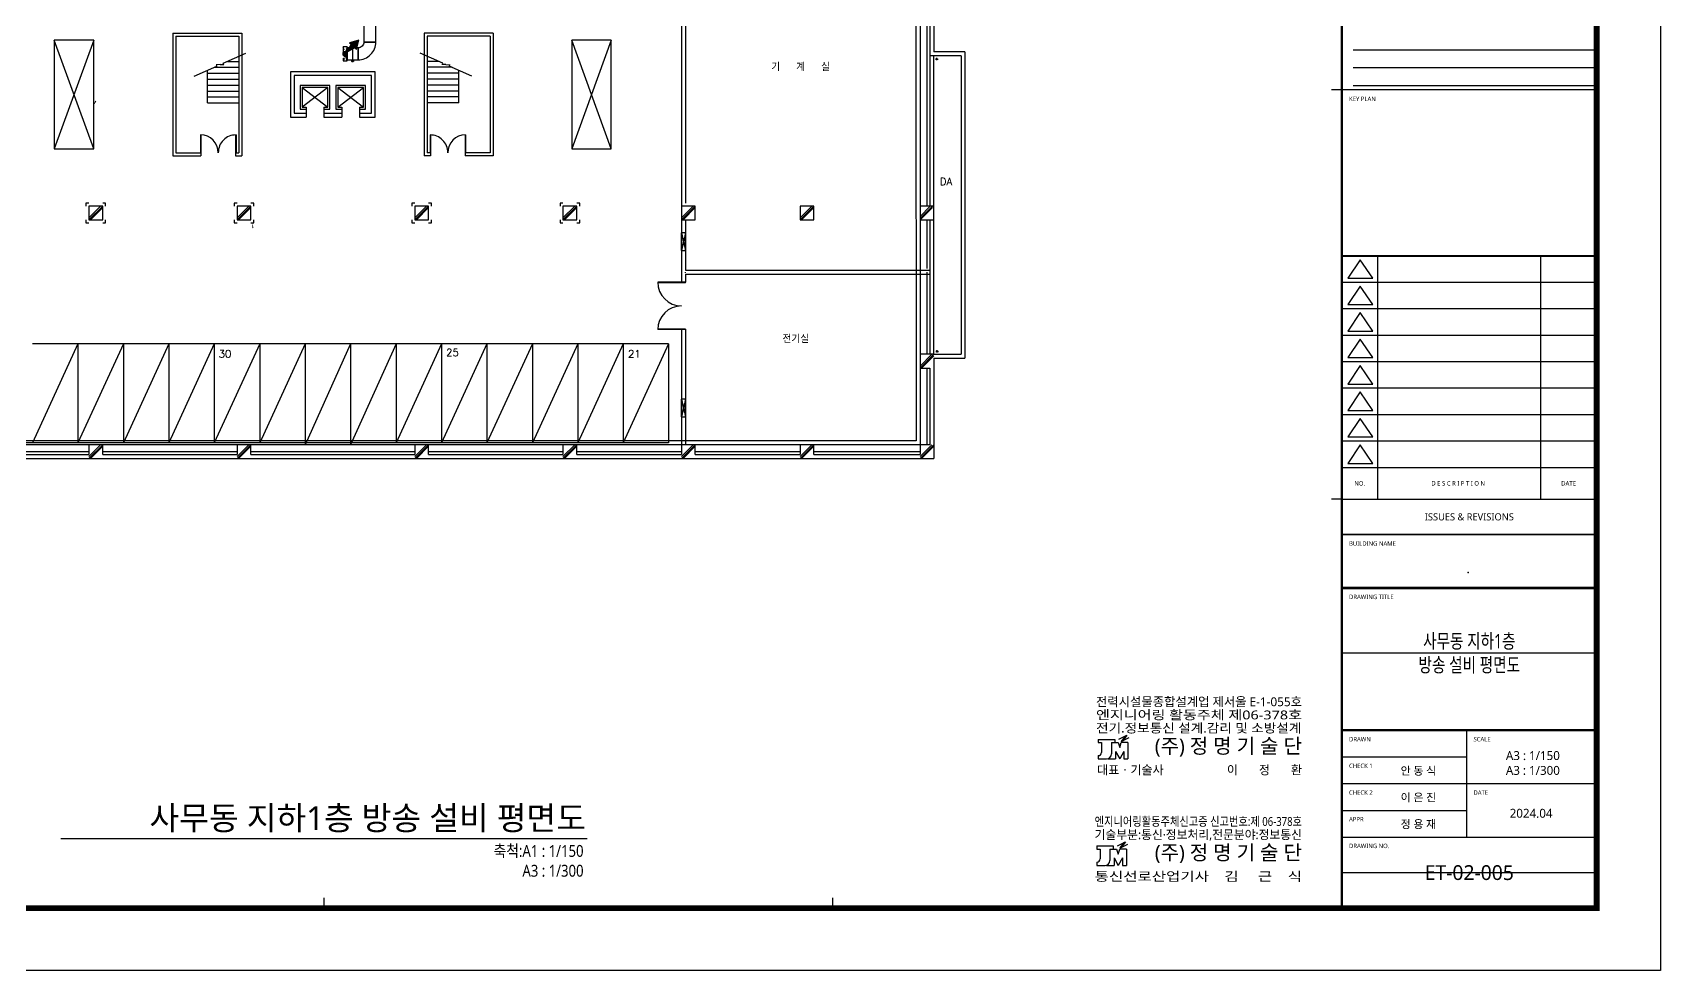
# Model space of a CAD drawing. Header units: millimetres. Extents: x -126150 to 126150, y 0 to 89100.
# Drawn here: x -82406 to 0, y 0 to 47454 of the extents above; entities that cross this region are included whole.
import ezdxf
from ezdxf.enums import TextEntityAlignment as Align
from ezdxf.xclip import XClip

# ---------------------------------------------------------------- set-up
doc = ezdxf.new("R2010")
doc.units = ezdxf.units.MM
doc.header["$LTSCALE"] = 1500
doc.header["$XCLIPFRAME"] = 0
doc.linetypes.add('CEN', pattern=[62, 60, -1, 0, -1])
doc.linetypes.add('HIDDEN', pattern=[0.375, 0.25, -0.125])
doc.layers.get('Defpoints').update_dxf_attribs({"color": 167})
for name, color, linetype in [('1', 1, 'Continuous'), ('arch', 8, 'Continuous'), ('SHT', 5, 'Continuous'), ('T-TRAY', 6, 'Continuous'), ('TEXT', 3, 'Continuous'), ('TIT', 2, 'Continuous'), ('TRAY', 3, 'Continuous'), ('TRAY1', 3, 'Continuous'), ('XR-SHEET(통신)$0$WD', 6, 'Continuous'), ('XREF', 7, 'CEN')]:
    doc.layers.add(name, color=color, linetype=linetype)
doc.styles.add('arch', font='romans.shx', dxfattribs={"bigfont": 'GHS.SHX'})
doc.styles.add('GHS', font='malgun.ttf')
doc.styles.add('XR-SHEET$0$XR-SHEET$0$XREF-Form$0$맑은고딕', font='malgun.ttf')

# ---------------------------------------------------------------- blocks, each defined once
blk = doc.blocks.new('XR-사무동', base_point=(461, 408.4))
at = {"layer": 'arch', "ltscale": 100}
h = blk.add_hatch(color=256, dxfattribs=at)
h.paths.add_polyline_path([(-75980.9, 40782), (-75980.9, 40839.7), (-76015.2, 40856.1), (-76080.7, 40637.2)])
h.paths.add_polyline_path([(-75950.9, 40825.4), (-75980.9, 40839.7), (-75980.9, 40782)])
blk.add_hatch(color=256, dxfattribs=at).paths.add_polyline_path([(-68055.9, 34674.9), (-68064.1, 34400.5), (-67996.5, 34416)])
at = {"layer": 'arch', "ltscale": 20}
for p, q in [((-34255.9, 58898.7), (-34255.2, 23449.9)), ((-34460.6, 49285.4), (-34459.6, 23649.9)), ((-46330.9, 48074.9), (-46330.9, 31674.9)), ((-33555.9, 47324.9), (-33555.9, 43324.9)), ((-46130.9, 46824.9), (-46130.9, 35674.9)), ((-33905.9, 46824.9), (-33905.9, 35524.9)), ((-33755.9, 46824.9), (-33755.9, 43124.9)), ((-32180.9, 43124.9), (-32180.9, 28024.9)), ((-31980.9, 43324.9), (-31980.9, 27824.9)), ((-75630.9, 35524.9), (-76330.9, 34824.9)), ((-75735, 35524.9), (-76330.9, 34929)), ((-75630.9, 35446.8), (-76252.8, 34824.9)), ((-68130.9, 35524.9), (-68830.9, 34824.9)), ((-68235, 35524.9), (-68830.9, 34929)), ((-68130.9, 35446.8), (-68752.8, 34824.9)), ((-59130.9, 35524.9), (-59830.9, 34824.9)), ((-59235, 35524.9), (-59830.9, 34929)), ((-59130.9, 35446.8), (-59752.8, 34824.9)), ((-51630.9, 35524.9), (-52330.9, 34824.9)), ((-51735, 35524.9), (-52330.9, 34929)), ((-51630.9, 35446.8), (-52252.8, 34824.9)), ((-45630.9, 35524.9), (-46330.9, 34824.9)), ((-45735, 35524.9), (-46330.9, 34929)), ((-45630.9, 35446.8), (-46252.8, 34824.9)), ((-39630.9, 35524.9), (-40330.9, 34824.9)), ((-39735, 35524.9), (-40330.9, 34929)), ((-39630.9, 35446.8), (-40252.8, 34824.9)), ((-33630.9, 35524.9), (-34255.9, 34899.9)), ((-33735, 35524.9), (-34255.9, 35004)), ((-33630.9, 35446.8), (-34252.8, 34824.9)), ((-46130.9, 34824.9), (-46130.7, 32275.1)), ((-33905.9, 34824.9), (-33905.9, 32374.9)), ((-33755.9, 34824.9), (-33755.9, 32174.9)), ((-46131.3, 32144.9), (-46131.3, 32174.9)), ((-46130.7, 32275.1), (-33755.9, 32275.1)), ((-33905.9, 32174.9), (-33905.9, 28024.9)), ((-33755.9, 32174.9), (-33755.9, 28024.9)), ((-46130.9, 31674.9), (-47530.9, 31674.9)), ((-46130.9, 31644.9), (-47530.9, 31644.9)), ((-46130.9, 32075.1), (-46130.9, 31674.9)), ((-46130.9, 32075.1), (-33755.9, 32075.1)), ((-46130.9, 29304.9), (-47530.9, 29304.9)), ((-46130.9, 29274.9), (-47530.9, 29274.9)), ((-46330.9, 29274.9), (-46330.9, 23449.9)), ((-46131.2, 29304.7), (-46131.2, 29274.7)), ((-46130.9, 29274.9), (-46130.9, 23449.9)), ((-76880.9, 28549.9), (-79180.9, 28549.9)), ((-76880.9, 28549.9), (-79180.9, 23549.9)), ((-76880.9, 28549.9), (-76880.9, 23549.9)), ((-74580.9, 28549.9), (-76880.9, 28549.9)), ((-74580.9, 28549.9), (-76880.9, 23549.9)), ((-74580.9, 28549.9), (-74580.9, 23549.9)), ((-72280.9, 28549.9), (-74580.9, 28549.9)), ((-72280.9, 28549.9), (-74580.9, 23549.9)), ((-72280.9, 28549.9), (-72280.9, 23549.9)), ((-69980.9, 28549.9), (-72280.9, 28549.9)), ((-69980.9, 28549.9), (-72280.9, 23549.9)), ((-69980.9, 28549.9), (-69980.9, 23549.9)), ((-67680.9, 28549.9), (-69980.9, 23549.9)), ((-67680.9, 28549.9), (-67680.9, 23549.9)), ((-65380.9, 28549.9), (-67680.9, 23549.9)), ((-65380.9, 28549.9), (-65380.9, 23449.9)), ((-63080.9, 28549.9), (-65380.9, 23449.9)), ((-63080.9, 28549.9), (-63080.9, 23449.9)), ((-60780.9, 28549.9), (-63080.9, 23449.9)), ((-60780.9, 28549.9), (-60780.9, 23549.9)), ((-58480.9, 28549.9), (-60780.9, 23549.9)), ((-58480.9, 28549.9), (-58480.9, 23549.9)), ((-56180.9, 28549.9), (-58480.9, 23549.9)), ((-56180.9, 28549.9), (-56180.9, 23549.9)), ((-53880.9, 28549.9), (-56180.9, 23549.9)), ((-53880.9, 28549.9), (-53880.9, 23549.9)), ((-51580.9, 28549.9), (-53880.9, 23549.9)), ((-51580.9, 28549.9), (-51580.9, 23549.9)), ((-49280.9, 28549.9), (-51580.9, 23549.9)), ((-49280.9, 28549.9), (-49280.9, 23549.9)), ((-46980.9, 28549.9), (-49280.9, 28549.9)), ((-46980.9, 28549.9), (-49280.9, 23549.9)), ((-46980.9, 28549.9), (-46980.9, 23549.9)), ((-33555.9, 28024.9), (-34255.9, 27324.9)), ((-33660, 28024.9), (-34255.9, 27429)), ((-33555.9, 27946.8), (-34177.8, 27324.9)), ((-33905.9, 27324.9), (-33905.9, 23449.9)), ((-33755.9, 27324.9), (-33755.9, 23449.9)), ((-33555.9, 27824.9), (-33555.9, 22749.9)), ((-34255.2, 23449.9), (-93706.5, 23449.2)), ((-34459.6, 23649.9), (-93505.8, 23649.9)), ((-46980.9, 23549.9), (-93250.7, 23549.9)), ((-81630.9, 23099.9), (-76330.9, 23099.9)), ((-75630.9, 23449.9), (-76330.9, 23449.9)), ((-76330.9, 23449.9), (-76330.9, 22949.9)), ((-75630.9, 23449.9), (-76330.9, 22749.9)), ((-75735, 23449.9), (-76330.9, 22854)), ((-75630.9, 23371.8), (-76252.8, 22749.9)), ((-75630.9, 22949.9), (-75630.9, 23449.9)), ((-75630.9, 23099.9), (-68830.9, 23099.9)), ((-68130.9, 23449.9), (-68830.9, 23449.9)), ((-68830.9, 23449.9), (-68830.9, 22949.9)), ((-68130.9, 23449.9), (-68830.9, 22749.9)), ((-68235, 23449.9), (-68830.9, 22854)), ((-68130.9, 23371.8), (-68752.8, 22749.9)), ((-68130.9, 22949.9), (-68130.9, 23449.9)), ((-68130.9, 23099.9), (-59830.9, 23099.9)), ((-59130.9, 23449.9), (-59830.9, 22749.9)), ((-59235, 23449.9), (-59830.9, 22854)), ((-59130.9, 23371.8), (-59752.8, 22749.9)), ((-59130.9, 23099.9), (-52330.9, 23099.9)), ((-51630.9, 23449.9), (-52330.9, 22749.9)), ((-51735, 23449.9), (-52330.9, 22854)), ((-51630.9, 23371.8), (-52252.8, 22749.9)), ((-51630.9, 23099.9), (-46330.9, 23099.9)), ((-45630.9, 23449.9), (-46330.9, 22749.9)), ((-45735, 23449.9), (-46330.9, 22854)), ((-45630.9, 23371.8), (-46252.8, 22749.9)), ((-45630.9, 23099.9), (-40330.9, 23099.9)), ((-39630.9, 23449.9), (-40330.9, 22749.9)), ((-39735, 23449.9), (-40330.9, 22854)), ((-39630.9, 23371.8), (-40252.8, 22749.9)), ((-39630.9, 23099.9), (-34255.2, 23099.9)), ((-33555.2, 23449.9), (-34255.2, 22749.9)), ((-33659.4, 23449.9), (-34255.2, 22854)), ((-33555.2, 23371.8), (-34177.2, 22749.9)), ((-94405.9, 22749.9), (-33555.9, 22749.9)), ((-81630.9, 22949.9), (-76330.9, 22949.9)), ((-76330.9, 22749.9), (-75630.9, 22749.9)), ((-75630.9, 22949.9), (-68830.9, 22949.9)), ((-68830.9, 22749.9), (-68130.9, 22749.9)), ((-68130.9, 22949.9), (-59830.9, 22949.9)), ((-59130.9, 22949.9), (-52330.9, 22949.9)), ((-51630.9, 22949.9), (-46330.9, 22949.9)), ((-45630.9, 22949.9), (-40330.9, 22949.9)), ((-39630.9, 22949.9), (-34255.2, 22949.9))]:
    blk.add_line(p, q, dxfattribs=at)
at = {"layer": 'arch', "linetype": 'HIDDEN', "ltscale": 100}
for p, q in [((-76080.7, 43924.9), (-78080.7, 38424.9)), ((-76080.7, 38424.9), (-78080.7, 43924.9)), ((-49883.4, 43924.9), (-51883.4, 38424.9)), ((-49883.4, 38424.9), (-51883.4, 43924.9))]:
    blk.add_line(p, q, dxfattribs=at)
at = {"layer": 'arch', "ltscale": 100}
for p, q in [((-72080.9, 44274.9), (-68580.9, 44274.9)), ((-72080.9, 44274.9), (-72080.9, 38074.9)), ((-71930.9, 44124.9), (-68730.9, 44124.9)), ((-71930.9, 44124.9), (-71930.9, 38224.9)), ((-68730.9, 44124.9), (-68730.9, 38224.9)), ((-68580.9, 44274.9), (-68580.9, 38074.9)), ((-55860.6, 44274.9), (-59360.6, 44274.9)), ((-59360.6, 44274.9), (-59360.6, 38074.9)), ((-56010.6, 44124.9), (-59210.6, 44124.9)), ((-59210.6, 44124.9), (-59210.6, 38224.9)), ((-56010.6, 44124.9), (-56010.6, 38224.9)), ((-55860.6, 44274.9), (-55860.6, 38074.9)), ((-69525, 42752.4), (-68378.5, 43256.8)), ((-58416.5, 42752.4), (-59563, 43256.8)), ((-32180.9, 43124.9), (-33755.9, 43124.9)), ((-33755.9, 43124.9), (-33755.9, 35524.9)), ((-31980.9, 43324.9), (-33555.9, 43324.9)), ((-33555.9, 35524.9), (-33555.9, 43124.9)), ((-33471.9, 42960.1), (-33341.5, 42960.1)), ((-33406.7, 42902.5), (-33406.7, 43017.7)), ((-70999.2, 42103.8), (-69852.7, 42608.2)), ((-70330.9, 40745.6), (-70330.9, 42397.8)), ((-70330.9, 42245.6), (-68730.9, 42245.6)), ((-69994.9, 42545.6), (-68730.9, 42545.6)), ((-69688.8, 42680.3), (-69881.4, 42673.4)), ((-69881.4, 42673.4), (-69852.7, 42608.2)), ((-69688.8, 42680.3), (-69496.3, 42687.2)), ((-69496.3, 42687.2), (-69525, 42752.4)), ((-69313, 42845.6), (-68730.9, 42845.6)), ((-58628.5, 42845.6), (-59210.6, 42845.6)), ((-57946.6, 42545.6), (-59210.6, 42545.6)), ((-57610.6, 42245.6), (-59210.6, 42245.6)), ((-58445.2, 42687.2), (-58416.5, 42752.4)), ((-58252.7, 42680.3), (-58445.2, 42687.2)), ((-58252.7, 42680.3), (-58060.1, 42673.4)), ((-58060.1, 42673.4), (-58088.8, 42608.2)), ((-56942.3, 42103.8), (-58088.8, 42608.2)), ((-57610.6, 40745.6), (-57610.6, 42397.8)), ((-70330.9, 41945.6), (-68730.9, 41945.6)), ((-70330.9, 41645.6), (-68730.9, 41645.6)), ((-70330.9, 41345.6), (-68730.9, 41345.6)), ((-64230.9, 41524.9), (-65530.9, 40524.9)), ((-65530.9, 41524.9), (-64230.9, 40524.9)), ((-63731.5, 41524.9), (-62431.5, 40524.9)), ((-63731.5, 40524.9), (-62431.5, 41524.9)), ((-57610.6, 41945.6), (-59210.6, 41945.6)), ((-57610.6, 41645.6), (-59210.6, 41645.6)), ((-57610.6, 41345.6), (-59210.6, 41345.6)), ((-70330.9, 41045.6), (-68730.9, 41045.6)), ((-70330.9, 40745.6), (-68730.9, 40745.6)), ((-65330.9, 40524.9), (-65330.9, 40024.9)), ((-64430.9, 40524.9), (-64430.9, 40024.9)), ((-63531.5, 40524.9), (-63531.5, 40024.9)), ((-62631.5, 40524.9), (-62631.5, 40024.9)), ((-57610.6, 41045.6), (-59210.6, 41045.6)), ((-57610.6, 40745.6), (-59210.6, 40745.6)), ((-70677.8, 39124.7), (-70677.8, 38224.7)), ((-70657.8, 39124.7), (-70657.8, 38074.7)), ((-68900, 39125.1), (-68900.9, 38074.9)), ((-68880.7, 39125.1), (-68880.9, 38224.9)), ((-59060.8, 39125.1), (-59060.6, 38224.9)), ((-59041.5, 39125.1), (-59040.6, 38074.9)), ((-57283.7, 39124.7), (-57283.7, 38074.7)), ((-57263.7, 39124.7), (-57263.7, 38224.7)), ((-72080.9, 38074.9), (-70657.8, 38074.9)), ((-71930.9, 38224.9), (-70657.8, 38224.9)), ((-68900.9, 38074.9), (-68580.9, 38074.9)), ((-68900.4, 38224.9), (-68880.9, 38224.9)), ((-68880.9, 38224.9), (-68730.9, 38224.9)), ((-59040.6, 38074.9), (-59360.6, 38074.9)), ((-59060.6, 38224.9), (-59210.6, 38224.9)), ((-59041.1, 38224.9), (-59060.6, 38224.9)), ((-56010.6, 38224.9), (-57283.7, 38224.9)), ((-55860.6, 38074.9), (-57283.7, 38074.9)), ((-33555.9, 28024.9), (-33555.9, 34824.9)), ((-46130.8, 34175.1), (-46330.9, 34174.9)), ((-46130.8, 34175.1), (-46330.9, 33275.1)), ((-46330.9, 33275.1), (-46330.9, 34174.9)), ((-46330.9, 34174.9), (-46130.8, 33275.1)), ((-46130.8, 33275.1), (-46130.8, 34175.1)), ((-46330.9, 33275.1), (-46130.8, 33275.1)), ((-46130.9, 31644.9), (-46130.9, 31674.9)), ((-33555.9, 28024.9), (-32180.9, 28024.9)), ((-33455.7, 28172.5), (-33325.3, 28172.5)), ((-33390.5, 28114.9), (-33390.5, 28230.1)), ((-33555.9, 27824.9), (-31980.9, 27824.9)), ((-46130.8, 25754.3), (-46330.9, 25754)), ((-46130.8, 25754.3), (-46330.9, 24854.3)), ((-46330.9, 24854.3), (-46330.9, 25754)), ((-46330.9, 25754), (-46130.8, 24854.3)), ((-46130.8, 24854.3), (-46130.8, 25754.3)), ((-46330.9, 24854.3), (-46130.8, 24854.3))]:
    blk.add_line(p, q, dxfattribs=at)
at = {"layer": 'arch'}
for p, q in [((-67680.9, 28549.9), (-69980.9, 28549.9)), ((-65380.9, 28549.9), (-67680.9, 28549.9)), ((-63080.9, 28549.9), (-65380.9, 28549.9)), ((-60780.9, 28549.9), (-63080.9, 28549.9)), ((-58480.9, 28549.9), (-60780.9, 28549.9)), ((-56180.9, 28549.9), (-58480.9, 28549.9)), ((-53880.9, 28549.9), (-56180.9, 28549.9)), ((-51580.9, 28549.9), (-53880.9, 28549.9)), ((-49280.9, 28549.9), (-51580.9, 28549.9))]:
    blk.add_line(p, q, dxfattribs=at)
at = {"layer": 'arch', "linetype": 'HIDDEN', "ltscale": 100}
for points in [[(-78080.7, 38424.9), (-76080.7, 38424.9), (-76080.7, 43924.9), (-78080.7, 43924.9)], [(-51883.4, 38424.9), (-49883.4, 38424.9), (-49883.4, 43924.9), (-51883.4, 43924.9)]]:
    blk.add_lwpolyline(points, close=True, dxfattribs=at)
at = {"layer": 'arch', "ltscale": 100}
for points in [[(-62631.5, 40024.9), (-61830.9, 40024.9), (-61830.9, 42324.9), (-66130.9, 42324.9), (-66130.9, 40024.9), (-65330.9, 40024.9)], [(-62631.5, 40224.9), (-62030.9, 40224.9), (-62030.9, 42124.9), (-65930.9, 42124.9), (-65930.9, 40224.9), (-65330.9, 40224.9)], [(-64430.9, 40424.9), (-64130.9, 40424.9), (-64130.9, 41624.9), (-65630.9, 41624.9), (-65630.9, 40424.9), (-65330.9, 40424.9)], [(-64430.9, 40524.9), (-64230.9, 40524.9), (-64230.9, 41524.9), (-65530.9, 41524.9), (-65530.9, 40524.9), (-65330.9, 40524.9)], [(-62631.5, 40424.9), (-62331.5, 40424.9), (-62331.5, 41624.9), (-63831.5, 41624.9), (-63831.5, 40424.9), (-63531.5, 40424.9)], [(-62631.5, 40524.9), (-62431.5, 40524.9), (-62431.5, 41524.9), (-63731.5, 41524.9), (-63731.5, 40524.9), (-63531.5, 40524.9)], [(-64430.9, 40224.9), (-63531.5, 40224.9)], [(-64430.9, 40024.9), (-63531.5, 40024.9)]]:
    blk.add_lwpolyline(points, dxfattribs=at)
at = {"layer": 'arch', "ltscale": 20}
for points in [[(-76330.9, 35674.9), (-76480.9, 35674.9), (-76480.9, 35524.9)], [(-75480.9, 35524.9), (-75480.9, 35674.9), (-75630.9, 35674.9)], [(-68830.9, 35674.9), (-68980.9, 35674.9), (-68980.9, 35524.9)], [(-67980.9, 35524.9), (-67980.9, 35674.9), (-68130.9, 35674.9)], [(-59830.9, 35674.9), (-59980.9, 35674.9), (-59980.9, 35524.9)], [(-58980.9, 35524.9), (-58980.9, 35674.9), (-59130.9, 35674.9)], [(-52330.9, 35674.9), (-52480.9, 35674.9), (-52480.9, 35524.9)], [(-51480.9, 35524.9), (-51480.9, 35674.9), (-51630.9, 35674.9)], [(-76480.9, 34824.9), (-76480.9, 34674.9), (-76330.9, 34674.9)], [(-75630.9, 34674.9), (-75480.9, 34674.9), (-75480.9, 34824.9)], [(-68980.9, 34824.9), (-68980.9, 34674.9), (-68830.9, 34674.9)], [(-68130.9, 34674.9), (-67980.9, 34674.9), (-67980.9, 34824.9)], [(-59980.9, 34824.9), (-59980.9, 34674.9), (-59830.9, 34674.9)], [(-59130.9, 34674.9), (-58980.9, 34674.9), (-58980.9, 34824.9)], [(-52480.9, 34824.9), (-52480.9, 34674.9), (-52330.9, 34674.9)], [(-51630.9, 34674.9), (-51480.9, 34674.9), (-51480.9, 34824.9)], [(-33555.9, 28024.9), (-34255.9, 28024.9), (-34255.9, 27324.9), (-33755.9, 27324.9)], [(-59130.9, 22949.9), (-59130.9, 23449.9), (-59830.9, 23449.9), (-59830.9, 22949.9)], [(-51630.9, 22949.9), (-51630.9, 23449.9), (-52330.9, 23449.9), (-52330.9, 22949.9)], [(-45630.9, 22949.9), (-45630.9, 23449.9), (-46330.9, 23449.9), (-46330.9, 22949.9)], [(-39630.9, 22949.9), (-39630.9, 23449.9), (-40330.9, 23449.9), (-40330.9, 22949.9)], [(-33755.9, 23449.9), (-34255.2, 23449.9), (-34255.2, 22949.9)]]:
    blk.add_lwpolyline(points, dxfattribs=at)
for points in [[(-76330.9, 34824.9), (-75630.9, 34824.9), (-75630.9, 35524.9), (-76330.9, 35524.9)], [(-68830.9, 34824.9), (-68130.9, 34824.9), (-68130.9, 35524.9), (-68830.9, 35524.9)], [(-59830.9, 34824.9), (-59130.9, 34824.9), (-59130.9, 35524.9), (-59830.9, 35524.9)], [(-52330.9, 34824.9), (-51630.9, 34824.9), (-51630.9, 35524.9), (-52330.9, 35524.9)], [(-46330.9, 34824.9), (-45630.9, 34824.9), (-45630.9, 35524.9), (-46330.9, 35524.9)], [(-40330.9, 34824.9), (-39630.9, 34824.9), (-39630.9, 35524.9), (-40330.9, 35524.9)], [(-34255.9, 34824.9), (-33555.9, 34824.9), (-33555.9, 35524.9), (-34255.9, 35524.9)]]:
    blk.add_lwpolyline(points, close=True, dxfattribs=at)
at = {"layer": 'arch', "ltscale": 100}
for centre in [(-33406.5, 42960.1), (-33390.2, 28172.5)]:
    blk.add_circle(centre, 37.5, dxfattribs=at)
for centre, radius, start, end in [((-70677.8, 38224.7), 900, 0, 90), ((-68888.3, 38235.6), 889.5, 89.510089, 180.706437), ((-59053.2, 38235.6), 889.5, 359.293563, 90.489911), ((-57263.7, 38224.7), 900, 90, 180)]:
    blk.add_arc(centre, radius, start, end, dxfattribs=at)
at = {"layer": 'arch', "ltscale": 20}
for centre, start, end in [((-46330.9, 31674.9), 180, 270), ((-46330.9, 29274.9), 90, 180)]:
    blk.add_arc(centre, 1200, start, end, dxfattribs=at)
at = {"layer": 'arch', "style": 'arch'}
for s, p in [('기', (-41788.1, 42364)), ('계', (-40526.8, 42364)), ('실', (-39265.5, 42364)), ('DA', (-33254.5, 36576.6)), ('전기실', (-41218.3, 28603.9)), ('30', (-69758.5, 27857.1)), ('25', (-58246.1, 27930.3)), ('21', (-49041, 27856.1))]:
    blk.add_text(s, height=375, dxfattribs=at).set_placement(p)
blk = doc.blocks.new('A$C222E16D0')
at = {"layer": 'T-TRAY'}
for color, points in [(256, [(1, 0, 1), (-1, 0, 1)]), (254, [(0.71, 0.71), (2.49, 4.1), (1.88, 4.71), (5.74, 5.74), (4.71, 1.88), (4.1, 2.49)])]:
    blk.add_hatch(color=color, dxfattribs=at).paths.add_polyline_path(points)
at = {"layer": 'T-TRAY', "color": 3}
for p in [(2.49, 4.1), (4.1, 2.49)]:
    blk.add_line(p, (0.71, 0.71), dxfattribs=at)
blk.add_lwpolyline([(2.49, 4.1), (1.88, 4.71), (5.74, 5.74), (4.71, 1.88), (4.1, 2.49)], dxfattribs=at)
blk.add_circle((0, 0), 1, dxfattribs=at)
blk = doc.blocks.new('XR-FORM-ET', base_point=(461, 408))
at = {"layer": 'Defpoints', "linetype": 'Continuous', "ltscale": 2}
for p, q in [((146700, 21417), (163900, 21417)), ((146700, 6600), (163900, 6600))]:
    blk.add_line(p, q, dxfattribs=at)
for points in [[(147457, 62111), (163900, 62111)], [(147457, 62111), (163900, 62111)], [(147457, 60911), (163900, 60911)], [(147457, 60911), (163900, 60911)], [(147457, 59711), (163900, 59711)]]:
    blk.add_lwpolyline(points, dxfattribs=at)
for p in [(155200, 21417, -2754), (155200, 6600, -2754)]:
    blk.add_point(p, dxfattribs=at)
at = {"layer": 'SHT', "color": 171}
for p, q in [((146700, 59400), (146000, 59400)), ((146700, 31800), (146000, 31800)), ((78000, 4200), (78000, 4900)), ((112350, 4200), (112350, 4900))]:
    blk.add_line(p, q, dxfattribs=at)
at = {"layer": 'SHT'}
for p, q in [((163900, 59400), (146700, 59400)), ((163900, 48198), (146700, 48198)), ((149100, 48198), (149100, 31800)), ((160100, 48198), (160100, 31800)), ((163900, 46413), (146700, 46413)), ((163900, 44628), (146700, 44628)), ((163900, 42844), (146700, 42844)), ((163900, 41059), (146700, 41059)), ((163900, 39274), (146700, 39274)), ((163900, 37489), (146700, 37489)), ((163900, 35705), (146700, 35705)), ((146700, 33920), (163900, 33920)), ((146700, 31800), (163900, 31800)), ((146700, 25800), (163900, 25800)), ((155100, 16200), (155100, 9000)), ((146700, 14400), (155100, 14400)), ((146700, 12600), (163900, 12600)), ((146700, 10800), (155100, 10800)), ((146700, 9000), (163900, 9000))]:
    blk.add_line(p, q, dxfattribs=at)
blk.add_lwpolyline([(0, 118800), (168200, 118800), (168200, 0), (0, 0)], close=True, dxfattribs=at)
at = {"layer": 'SHT', "const_width": 400}
blk.add_lwpolyline([(9300, 114600), (163900, 114600), (163900, 4200), (9300, 4200)], close=True, dxfattribs=at)
at = {"layer": 'SHT'}
for points, const_width in [([(146700, 114600), (146700, 4200)], 160), ([(146700, 48198), (163900, 48198)], 114), ([(146700, 29400), (163900, 29400)], 114), ([(146700, 25800), (163900, 25800)], 160), ([(146700, 25800), (163900, 25800)], 140), ([(146700, 16200), (163900, 16200)], 160)]:
    blk.add_lwpolyline(points, dxfattribs=dict(at, const_width=const_width))
at = {"layer": 'SHT', "linetype": 'Continuous', "ltscale": 2}
blk.add_lwpolyline([(147457, 59711), (163900, 59711)], dxfattribs=at)
at = {"layer": 'SHT', "linetype": 'Continuous', "flags": 128}
for points in [[(147937, 47949), (147097, 46700), (148777, 46700)], [(147937, 46165), (147097, 44915), (148777, 44915)], [(147937, 44380), (147097, 43131), (148777, 43131)], [(147937, 42595), (147097, 41346), (148777, 41346)], [(147937, 40810), (147097, 39561), (148777, 39561)], [(147937, 39026), (147097, 37776), (148777, 37776)], [(147937, 37241), (147097, 35992), (148777, 35992)], [(147937, 35456), (147097, 34207), (148777, 34207)]]:
    blk.add_lwpolyline(points, close=True, dxfattribs=at)
at = {"layer": 'SHT'}
for p in [(155226, 26855), (155300, 6600, -2754)]:
    blk.add_point(p, dxfattribs=at)
at = {"layer": 'XR-SHEET(통신)$0$WD', "color": 4}
for p, q in [((130248, 15590), (130248, 15367)), ((130248, 15590), (131366, 15590)), ((131366, 15590), (131366, 15367)), ((131641, 15594), (132187, 15864)), ((132077, 15810), (131805, 15443)), ((131805, 15443), (132351, 15713)), ((131805, 15443), (131956, 15552)), ((131833, 15480), (131983, 15589)), ((131861, 15518), (132011, 15626)), ((131879, 15479), (131928, 15515)), ((131888, 15555), (132038, 15664)), ((132187, 15864), (131915, 15497)), ((131916, 15592), (132066, 15701)), ((131943, 15629), (132093, 15738)), ((131971, 15667), (132121, 15775)), ((131999, 15704), (132149, 15813)), ((132026, 15741), (132176, 15850)), ((132054, 15778), (132141, 15842)), ((130248, 15367), (130472, 15367)), ((130248, 14493), (130248, 14270)), ((130248, 14493), (130260, 14493)), ((130472, 15367), (130472, 14705)), ((130903, 14284), (130903, 14270)), ((131142, 15367), (131142, 14605)), ((131142, 15367), (131589, 15367)), ((131421, 14780), (131701, 14270)), ((131421, 14780), (131421, 14270)), ((131589, 15367), (131701, 15032)), ((131701, 15032), (131812, 15367)), ((131980, 14780), (131701, 14270)), ((132259, 15367), (131812, 15367)), ((131980, 14780), (131980, 14270)), ((132259, 15367), (132259, 14270)), ((130248, 14270), (130807, 14270)), ((130903, 14270), (131421, 14270)), ((131980, 14270), (132259, 14270)), ((130153, 8405), (130153, 8181)), ((130153, 8405), (131270, 8405)), ((130153, 8181), (130377, 8181)), ((130377, 8181), (130377, 7520)), ((131047, 8181), (131047, 7419)), ((131047, 8181), (131494, 8181)), ((131270, 8405), (131270, 8181)), ((131494, 8181), (131605, 7846)), ((131545, 8409), (132092, 8679)), ((131605, 7846), (131717, 8181)), ((131982, 8625), (131710, 8257)), ((131710, 8257), (132256, 8527)), ((131710, 8257), (131860, 8366)), ((132164, 8181), (131717, 8181)), ((131738, 8295), (131888, 8404)), ((131765, 8332), (131915, 8441)), ((131784, 8294), (131833, 8329)), ((131793, 8369), (131943, 8478)), ((132092, 8679), (131819, 8311)), ((131820, 8407), (131971, 8515)), ((131848, 8444), (131998, 8553)), ((131876, 8481), (132026, 8590)), ((131903, 8518), (132053, 8627)), ((131931, 8556), (132081, 8664)), ((131958, 8593), (132046, 8656)), ((132164, 8181), (132164, 7084)), ((130153, 7308), (130153, 7084)), ((130153, 7308), (130164, 7308)), ((130153, 7084), (130712, 7084)), ((130808, 7098), (130808, 7084)), ((130808, 7084), (131326, 7084)), ((131326, 7595), (131605, 7084)), ((131326, 7595), (131326, 7084)), ((131885, 7595), (131605, 7084)), ((131885, 7595), (131885, 7084)), ((131885, 7084), (132164, 7084))]:
    blk.add_line(p, q, dxfattribs=at)
for centre, radius in [((130260, 14705), 212), ((130807, 14605), 335), ((130164, 7520), 212), ((130712, 7419), 335)]:
    blk.add_arc(centre, radius, 270, 0, dxfattribs=at)
at = {"layer": 'SHT', "color": 9, "style": 'XR-SHEET$0$XR-SHEET$0$XREF-Form$0$맑은고딕'}
for s, p in [('KEY PLAN', (147180, 58800)), ('BUILDING NAME', (147180, 28800)), ('DRAWING TITLE', (147180, 25200)), ('DRAWN', (147180, 15600)), ('SCALE', (155580, 15600)), ('CHECK 1', (147180, 13800)), ('CHECK 2', (147180, 12000)), ('DATE', (155580, 12000)), ('APPR', (147180, 10200)), ('DRAWING NO.', (147180, 8400))]:
    blk.add_text(s, height=300, dxfattribs=at).set_placement(p, align=Align.MIDDLE_LEFT)
for s, height, p in [('NO.', 300, (147900, 32860)), ('D E S C R I P T I O N ', 300, (154600, 32860)), ('DATE', 300, (162000, 32860)), ('ISSUES & REVISIONS', 480, (155300, 30600))]:
    blk.add_text(s, height=height, dxfattribs=at).set_placement(p, align=Align.MIDDLE_CENTER)
at = {"layer": 'SHT', "color": 3, "style": 'XR-SHEET$0$XR-SHEET$0$XREF-Form$0$맑은고딕'}
for s, height, p in [('안 동 식', 540, (151865, 13467)), ('이 은 진', 540, (151865, 11667)), ('정 용 재', 540, (151865, 9867)), ('2024.04', 600, (159471, 10601))]:
    blk.add_text(s, height=height, dxfattribs=at).set_placement(p, align=Align.MIDDLE_CENTER)
at = {"layer": 'XR-SHEET(통신)$0$WD', "color": 4, "style": 'GHS'}
for s, width, p, p2 in [('전력시설물종합설계업 제서울 E-1-055호', 0.91927, (130104, 17826), (144006, 17826)), ('엔지니어링 활동주체 제06-378호', 1.128043, (130104, 16936), (144006, 16936)), ('전기.정보통신 설계.감리 및 소방설계', 1.013777, (130104, 16045), (143963, 16045)), ('엔지니어링활동주체신고증 신고번호:제 06-378호', 0.764554, (130009, 9750), (144006, 9750)), ('기술부분:통신·정보처리,전문분야:정보통신', 0.894617, (130009, 8859), (144006, 8859)), ('통신선로산업기사    김     근    식', 1.084493, (130009, 6039), (144006, 6039))]:
    blk.add_text(s, height=595.76, dxfattribs=dict(at, width=width)).set_placement(p, p2, align=Align.FIT)
for s, height, p in [('(주) 정 명 기 술 단', 992.94, (144006, 14644)), ('이       정       환', 595.76, (144006, 13225)), ('(주) 정 명 기 술 단', 992.94, (144006, 7459))]:
    blk.add_text(s, height=height, dxfattribs=at).set_placement(p, align=Align.RIGHT)
blk.add_text('대표ㆍ기술사 ', height=595.8, dxfattribs=at).set_placement((130182, 13225))

msp = doc.modelspace()

# ---------------------------------------------------------------- linework, layer by layer
at = {"layer": 'TIT'}
msp.add_line((-80977.2, 6675), (-54322.8, 6675), dxfattribs=at)
at = {"layer": 'TRAY'}
for points in [[(-65030.9, 46974.9), (-65030.9, 52833.2), (-65630.9, 52833.2), (-65630.9, 46974.9)], [(-66480.9, 46074.9), (-65930.9, 46074.9), (-65930.9, 46674.9), (-66480.9, 46674.9)]]:
    msp.add_lwpolyline(points, close=True, dxfattribs=at)
msp.add_lwpolyline([(-65930.9, 46074.9, 0.4142136), (-65030.9, 46974.9), (-65630.9, 46974.9, -0.4142136), (-65930.9, 46674.9)], format="xyb", close=True, dxfattribs=at)
at = {"layer": 'TRAY1', "color": 3}
msp.add_lwpolyline([(-66580.9, 46663.6, 2, 2, 0), (-66580.9, 46674.9, 2, 2, 0), (-66680.9, 46674.9, 2, 2, 0), (-66680.9, 46663.6, 0, 0, 0), (-66680.9, 46086.1, 2, 2, 0), (-66680.9, 46074.9, 2, 2, 0), (-66580.9, 46074.9, 2, 2, 0), (-66580.9, 46086.1, 2, 2, 0), (-66580.9, 46074.9, 2, 2, 0), (-66665.9, 46074.9, 0, 0, 0), (-66665.9, 46674.9, 0, 0, 0)], format="xyseb", dxfattribs=at)
at = {"layer": 'TRAY1', "color": 6, "linetype": 'HIDDEN'}
msp.add_lwpolyline([(-66480.9, 46724.9), (-66680.9, 46724.9), (-66680.9, 46024.9), (-66480.9, 46024.9), (-66480.9, 46724.9), (-66680.9, 46024.9), (-66480.9, 46024.9), (-66680.9, 46724.9)], dxfattribs=at)
at = {"layer": 'TRAY1', "color": 6}
msp.add_lwpolyline([(-66205.9, 46798.4), (-66205.9, 46774.9), (-66187.9, 46771.6), (-66170.9, 46760.6), (-66158.9, 46742.1), (-66155.9, 46724.9), (-66132.7, 46724.9), (-66155.9, 46724.9), (-66159.6, 46706), (-66171.4, 46688.6), (-66188.1, 46678.2), (-66205.9, 46674.9), (-66226.1, 46679.2), (-66241.1, 46689.4), (-66251.4, 46704.3), (-66255.9, 46724.9), (-66279.1, 46724.9), (-66255.9, 46724.9), (-66251.7, 46744.8), (-66240.7, 46760.7), (-66223.9, 46771.5), (-66205.9, 46774.9), (-66205.9, 46724.9), (-66155.9, 46724.9), (-66255.9, 46724.9), (-66205.9, 46724.9), (-66205.9, 46724.9), (-66205.9, 46024.9), (-66255.9, 46024.9), (-66155.9, 46024.9), (-66205.9, 46024.9), (-66205.9, 45974.9), (-66223.9, 45978.2), (-66240.7, 45989), (-66251.7, 46004.9), (-66255.9, 46024.9), (-66279.1, 46024.9), (-66255.9, 46024.9), (-66251.4, 46045.4), (-66241.1, 46060.4), (-66226.1, 46070.6), (-66205.9, 46074.9), (-66188.1, 46071.6), (-66171.4, 46061.1), (-66159.6, 46043.7), (-66155.9, 46024.9), (-66132.7, 46024.9), (-66155.9, 46024.9), (-66158.9, 46007.7), (-66170.9, 45989.1), (-66187.9, 45978.2), (-66205.9, 45974.9), (-66205.9, 45951.4)], dxfattribs=at)

# ---------------------------------------------------------------- block references
at = {"layer": '1', "xscale": 0.75, "yscale": 0.75, "zscale": 0.75}
msp.add_blockref('XR-FORM-ET', (-125804.2, 306.3), dxfattribs=at)
at = {"layer": 'TRAY', "xscale": -119.9999999999999, "yscale": 120, "zscale": 120, "rotation": 270.0000014617498}
msp.add_blockref('A$C222E16D0', (-66580.9, 46374.9), dxfattribs=at)
at = {"layer": 'XREF'}
ref = msp.add_blockref('XR-사무동', (-2764, 3558.4), dxfattribs=at)
XClip(ref).set_block_clipping_path([(-112606.3320405844, 11136.4274878327), (-23103.7611754332, 76211.8574772071)])

# ---------------------------------------------------------------- texts
at = {"layer": 'TEXT', "style": 'GHS', "width": 0.75}
for s, p in [('사무동 지하1층', (-9675, 16662.9)), ('방송 설비 평면도', (-9675, 15462.9))]:
    msp.add_text(s, height=724.45, dxfattribs=at).set_placement(p, align=Align.MIDDLE_CENTER)
at = {"layer": 'TEXT', "style": 'GHS'}
for s, height, p in [('A3 : 1/150', 450, (-6457.3, 10871)), ('A3 : 1/300', 450, (-6457.3, 10121)), ('ET-02-005', 750, (-9675, 4950))]:
    msp.add_text(s, height=height, dxfattribs=at).set_placement(p, align=Align.MIDDLE_CENTER)
at = {"layer": 'TIT', "style": 'GHS'}
msp.add_text('사무동 지하1층 방송 설비 평면도', height=1200, dxfattribs=at).set_placement((-54391.6, 7709.8), align=Align.MIDDLE_RIGHT)
at = {"layer": 'TIT', "style": 'GHS', "width": 0.85}
for s, p in [('축척:A1 : 1/150', (-54513.2, 5746.7)), ('A3 : 1/300', (-54513.2, 4743.1))]:
    msp.add_text(s, height=600, dxfattribs=at).set_placement(p, align=Align.RIGHT)

doc.saveas('drawing.dxf')
